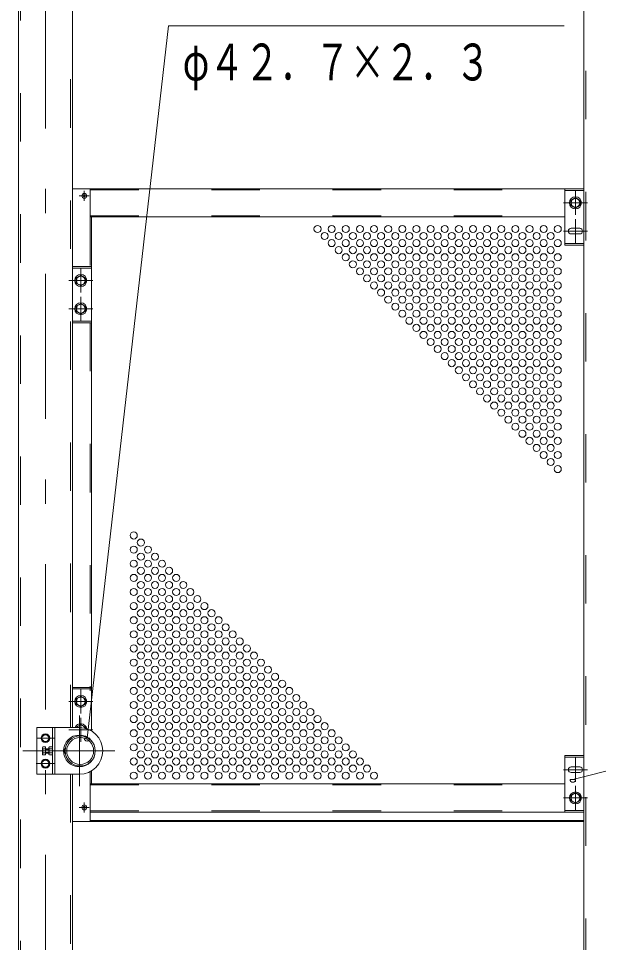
# Model space of a CAD drawing. Units: millimetres, scale not verified. Extents: x -37128 to 37128, y -29862 to 29862.
# Drawn here: x 27519 to 30392, y 16201 to 20780 of the extents above; entities that cross this region are included whole.
import ezdxf
from ezdxf.enums import TextEntityAlignment as Align

# ---------------------------------------------------------------- set-up
doc = ezdxf.new("R2010")
doc.units = ezdxf.units.MM
doc.header["$LTSCALE"] = 60
doc.linetypes.add('USER2', pattern=[10, 4, -6])
doc.linetypes.add('USER3', pattern=[24, 12, -5, 2, -5])
for name, color, linetype, lineweight in [('0-6_2-0BOLD', 7, 'Continuous', 18), ('0-7_2-1HIDDEN', 3, 'USER2', 18), ('0-8_2-2CENTER', 3, 'USER3', 18), ('0-9_2-4THIN', 4, 'Continuous', 18), ('0-A_2-5DIM', 3, 'Continuous', 18)]:
    doc.layers.add(name, color=color, linetype=linetype, lineweight=lineweight)
doc.styles.add('ＭＳ ゴシック', font='')
doc.styles.get('ＭＳ ゴシック').set_extended_font_data('MS Gothic')

msp = doc.modelspace()

# ---------------------------------------------------------------- linework, layer by layer
at = {"layer": '0-6_2-0BOLD'}
for p, q in [((27786.47, 22281.1), (27786.47, 17265.72)), ((27519.42, 22206.81), (27519.42, 15295.22)), ((30319.44, 14280.22), (30319.44, 21245.22)), ((27786.48, 19936.22), (30319.43, 19936.22)), ((27874.86, 19796.22), (27874.86, 19936.22)), ((30225.46, 19936.22), (30225.46, 19656.22)), ((30225.46, 19928.17), (30319.43, 19928.17)), ((27843.12, 19901.95), (27841.06, 19904.09)), ((27843.12, 19900.49), (27841.06, 19898.35)), ((27844.73, 19903.55), (27842.59, 19905.62)), ((27844.73, 19898.89), (27842.59, 19896.82)), ((27846.19, 19903.55), (27848.32, 19905.62)), ((27846.19, 19898.89), (27848.32, 19896.82)), ((27847.79, 19901.95), (27849.85, 19904.09)), ((27847.79, 19900.49), (27849.85, 19898.35)), ((30277.96, 19892.49), (30255.21, 19879.35)), ((30255.21, 19879.35), (30255.21, 19853.08)), ((30300.71, 19879.35), (30277.96, 19892.49)), ((27874.86, 19796.22), (30225.46, 19796.22)), ((27880.46, 19796.22), (27880.46, 17249.21)), ((30256.96, 19740.22), (30298.96, 19740.22)), ((30256.96, 19712.22), (30298.96, 19712.22)), ((30225.46, 19664.27), (30319.43, 19664.27)), ((30225.46, 19656.22), (30319.43, 19656.22)), ((27786.48, 19551.22), (27880.46, 19551.22)), ((27786.48, 19543.17), (27880.46, 19543.17)), ((27827.96, 19507.49), (27805.21, 19494.35)), ((27850.71, 19494.35), (27827.96, 19507.49)), ((27805.21, 19494.35), (27805.21, 19468.08)), ((27827.96, 19367.49), (27805.21, 19354.35)), ((27805.21, 19354.35), (27805.21, 19328.08)), ((27850.71, 19354.35), (27827.96, 19367.49)), ((27786.48, 19279.27), (27880.46, 19279.27)), ((27786.48, 19271.22), (27880.46, 19271.22)), ((27786.48, 17465.22), (27880.46, 17465.22)), ((27786.48, 17457.17), (27880.46, 17457.17)), ((27827.96, 17421.49), (27805.21, 17408.35)), ((27805.21, 17408.35), (27805.21, 17382.08)), ((27850.71, 17408.35), (27827.96, 17421.49)), ((27687.96, 17265.72), (27687.96, 17034.72)), ((27827.96, 17281.49), (27805.21, 17268.35)), ((27805.21, 17268.35), (27805.21, 17264.64)), ((27850.71, 17268.35), (27827.96, 17281.49)), ((27850.71, 17268.35), (27850.71, 17261.82)), ((27652.96, 17160.32), (27640.72, 17160.32)), ((27640.72, 17140.12), (27652.96, 17140.12)), ((27670.46, 17160.72), (27652.96, 17160.72)), ((27652.96, 17139.72), (27670.46, 17139.72)), ((27687.96, 17160.32), (27672.23, 17160.32)), ((27672.23, 17140.11), (27687.96, 17140.11)), ((27687.96, 17130.01), (27672.23, 17130.01)), ((27746.75, 17139.72), (27742.91, 17139.72)), ((30225.46, 17127.12), (30319.43, 17127.12)), ((30225.46, 16847.12), (30225.46, 17127.12)), ((30225.46, 17119.07), (30319.43, 17119.07)), ((27786.47, 17034.72), (27786.47, 15295.22)), ((27880.46, 17051.22), (27880.46, 16987.12)), ((30256.96, 17071.12), (30298.96, 17071.12)), ((30256.96, 17043.12), (30298.96, 17043.12)), ((30255.21, 16903.98), (30255.21, 16930.25)), ((30277.96, 16890.85), (30255.21, 16903.98)), ((30300.71, 16903.98), (30277.96, 16890.85)), ((27843.12, 16870.95), (27841.06, 16873.09)), ((27843.12, 16869.49), (27841.06, 16867.35)), ((27844.73, 16872.55), (27842.59, 16874.62)), ((27844.73, 16867.89), (27842.59, 16865.82)), ((27846.19, 16872.55), (27848.32, 16874.62)), ((27846.19, 16867.89), (27848.32, 16865.82)), ((27847.79, 16870.95), (27849.85, 16873.09)), ((27847.79, 16869.49), (27849.85, 16867.35)), ((30225.46, 16855.17), (30319.43, 16855.17)), ((27874.86, 16847.12), (30319.43, 16847.12)), ((27874.86, 16805.82), (30319.43, 16805.82)), ((27786.48, 16800.22), (30319.43, 16800.22))]:
    msp.add_line(p, q, dxfattribs=at)
for points in [[(30300.71, 19879.35), (30300.71, 19853.08), (30277.96, 19839.95), (30255.21, 19853.08)], [(27850.71, 19494.35), (27850.71, 19468.08), (27827.96, 19454.95), (27805.21, 19468.08)], [(27850.71, 19354.35), (27850.71, 19328.08), (27827.96, 19314.95), (27805.21, 19328.08)], [(27850.71, 17408.35), (27850.71, 17382.08), (27827.96, 17368.95), (27805.21, 17382.08)], [(27820.95, 17034.72), (27610.96, 17034.72), (27610.96, 17265.72), (27820.95, 17265.72)], [(27672.23, 17130.01), (27670.46, 17133.07), (27670.46, 17167.37), (27672.23, 17170.43), (27687.96, 17170.43)], [(27742.91, 17160.72), (27746.75, 17160.72), (27750.25, 17157.22), (27750.25, 17143.22), (27746.75, 17139.72), (27746.75, 17160.72)], [(30225.46, 16987.12), (27874.86, 16987.12), (27874.86, 16800.22)], [(30300.71, 16903.98), (30300.71, 16930.25), (30277.96, 16943.39), (30255.21, 16930.25)]]:
    msp.add_lwpolyline(points, dxfattribs=at)
for points in [[(27670.46, 17203.11), (27652.95, 17193.01), (27635.46, 17203.11), (27635.46, 17223.32), (27652.96, 17233.43), (27670.46, 17223.32)], [(27638.96, 17167.37), (27638.96, 17133.07), (27640.72, 17130.01), (27652.96, 17130.01), (27652.96, 17170.43), (27640.72, 17170.43)], [(27670.46, 17077.11), (27652.95, 17067.01), (27635.46, 17077.11), (27635.46, 17097.32), (27652.96, 17107.42), (27670.46, 17097.32)]]:
    msp.add_lwpolyline(points, close=True, dxfattribs=at)
for centre, radius in [((27845.46, 19901.22), 12.39), ((30277.96, 19866.22), 29.75), ((30277.96, 19866.22), 22.05), ((27827.96, 19481.22), 29.75), ((27827.96, 19481.22), 22.05), ((27827.96, 19341.22), 29.75), ((27827.96, 19341.22), 22.05), ((27827.96, 17395.22), 29.75), ((27827.96, 17395.22), 22.05), ((27652.96, 17213.22), 21.88), ((27652.96, 17213.22), 17.15), ((27820.95, 17150.22), 78.75), ((27824.98, 17150.22), 74.72), ((27824.98, 17150.22), 66.67), ((27652.96, 17087.22), 21.88), ((27652.96, 17087.22), 17.15), ((30277.96, 16917.12), 29.75), ((30277.96, 16917.12), 22.05), ((27845.46, 16870.22), 12.39)]:
    msp.add_circle(centre, radius, dxfattribs=at)
for centre, radius, start, end in [((27845.46, 19901.22), 5.25, 123.11206, 146.88794), ((27845.46, 19901.22), 5.25, 213.11206, 236.88794), ((27842.37, 19901.22), 1.05, 315.99959, 44.00041), ((27845.46, 19904.31), 1.05, 225.99959, 314.00041), ((27845.46, 19898.13), 1.05, 45.99959, 134.00041), ((27848.54, 19901.22), 1.05, 135.99959, 224.00041), ((27845.46, 19901.22), 5.25, 33.11206, 56.88794), ((27845.46, 19901.22), 5.25, 303.11206, 326.88794), ((30256.96, 19726.22), 14, 90, 270), ((30298.96, 19726.22), 14, 270, 90), ((27827.96, 17255.22), 29.75, 8.92722, 159.33078), ((27827.96, 17255.22), 22.05, 18.73799, 151.56038), ((27820.95, 17150.22), 115.5, 270, 90), ((27647.06, 17165.38), 8.11, 180, 218.54623), ((27668.74, 17150.22), 29.79, 160.17088, 199.83133), ((27647.07, 17135.06), 8.11, 141.46857, 180), ((27700.24, 17150.22), 29.79, 160.16867, 199.82912), ((27678.57, 17165.38), 8.11, 180, 218.53143), ((27678.57, 17135.06), 8.11, 141.45377, 180), ((30256.96, 17057.12), 14, 90, 270), ((30298.96, 17057.12), 14, 270, 90), ((27845.46, 16870.22), 5.25, 123.11206, 146.88794), ((27845.46, 16870.22), 5.25, 213.11206, 236.88794), ((27842.37, 16870.22), 1.05, 315.99959, 44.00041), ((27845.46, 16873.31), 1.05, 225.99959, 314.00041), ((27845.46, 16867.13), 1.05, 45.99959, 134.00041), ((27848.54, 16870.22), 1.05, 135.99959, 224.00041), ((27845.46, 16870.22), 5.25, 33.11206, 56.88794), ((27845.46, 16870.22), 5.25, 303.11206, 326.88794)]:
    msp.add_arc(centre, radius, start, end, dxfattribs=at)
at = {"layer": '0-7_2-1HIDDEN'}
for p, q in [((27776.67, 22278.38), (27776.67, 17265.72)), ((27529.22, 22209.53), (27529.22, 15295.22)), ((30329.24, 14280.22), (30329.24, 21245.22)), ((27874.86, 19930.62), (30225.46, 19930.62)), ((27874.86, 19801.82), (30225.46, 19801.82)), ((27874.86, 19796.22), (27874.86, 19551.22)), ((27874.86, 19271.22), (27874.86, 17447.72)), ((27699.16, 17034.72), (27699.16, 17265.72)), ((27776.67, 17034.72), (27776.67, 15295.22)), ((27874.86, 17048.07), (27874.86, 16987.12)), ((27874.86, 16981.52), (30225.46, 16981.52)), ((27874.86, 16852.72), (30225.46, 16852.72))]:
    msp.add_line(p, q, dxfattribs=at)
at = {"layer": '0-8_2-2CENTER'}
for p, q in [((27652.94, 22395.03), (27652.94, 14856.84)), ((27845.46, 19926), (27845.46, 19876.44)), ((30277.96, 19925.72), (30277.96, 19806.72)), ((27870.24, 19901.22), (27820.68, 19901.22)), ((30218.46, 19866.22), (30337.46, 19866.22)), ((30277.96, 19785.72), (30277.96, 19666.72)), ((30218.46, 19726.22), (30337.46, 19726.22)), ((27827.96, 19540.72), (27827.96, 19421.72)), ((27768.46, 19481.22), (27887.46, 19481.22)), ((27827.96, 19400.72), (27827.96, 19281.72)), ((27768.46, 19341.22), (27887.46, 19341.22)), ((27827.96, 17454.72), (27827.96, 17335.72)), ((27768.46, 17395.22), (27887.46, 17395.22)), ((27820.95, 16975.22), (27820.95, 17325.22)), ((27827.96, 17314.72), (27827.96, 17195.72)), ((27768.46, 17255.22), (27887.46, 17255.22)), ((27696.71, 17213.22), (27609.21, 17213.22)), ((27540.96, 17150.22), (27995.95, 17150.22)), ((27606.92, 17087.22), (27696.71, 17087.22)), ((30277.96, 16997.62), (30277.96, 17116.62)), ((30218.46, 17057.12), (30337.46, 17057.12)), ((30277.96, 16857.62), (30277.96, 16976.62)), ((30218.46, 16917.12), (30337.46, 16917.12)), ((27870.24, 16870.22), (27820.68, 16870.22)), ((27845.46, 16895), (27845.46, 16845.44))]:
    msp.add_line(p, q, dxfattribs=at)
at = {"layer": '0-9_2-4THIN'}
for p, q in [((27670.46, 17157.92), (27652.96, 17157.92)), ((27652.96, 17142.52), (27670.46, 17142.52)), ((27742.58, 17157.92), (27749.56, 17157.92)), ((27749.56, 17142.52), (27742.58, 17142.52))]:
    msp.add_line(p, q, dxfattribs=at)
for centre in [(29000.48, 19736.72), (29070.48, 19736.72), (29140.48, 19736.72), (29210.48, 19736.72), (29280.48, 19736.72), (29350.48, 19736.72), (29420.48, 19736.72), (29490.48, 19736.72), (29560.48, 19736.72), (29630.48, 19736.72), (29700.48, 19736.72), (29770.48, 19736.72), (29840.48, 19736.72), (29910.48, 19736.72), (29980.48, 19736.72), (30050.48, 19736.72), (30120.48, 19736.72), (30190.48, 19736.72), (29035.48, 19701.72), (29105.48, 19701.72), (29175.48, 19701.72), (29245.48, 19701.72), (29315.48, 19701.72), (29385.48, 19701.72), (29455.48, 19701.72), (29525.48, 19701.72), (29595.48, 19701.72), (29665.48, 19701.72), (29735.48, 19701.72), (29805.48, 19701.72), (29875.48, 19701.72), (29945.48, 19701.72), (30015.48, 19701.72), (30085.48, 19701.72), (30155.48, 19701.72), (29070.48, 19666.72), (29105.48, 19631.72), (29140.48, 19666.72), (29175.48, 19631.72), (29210.48, 19666.72), (29245.48, 19631.72), (29280.48, 19666.72), (29315.48, 19631.72), (29350.48, 19666.72), (29385.48, 19631.72), (29420.48, 19666.72), (29455.48, 19631.72), (29490.48, 19666.72), (29525.48, 19631.72), (29560.48, 19666.72), (29595.48, 19631.72), (29630.48, 19666.72), (29665.48, 19631.72), (29700.48, 19666.72), (29735.48, 19631.72), (29770.48, 19666.72), (29805.48, 19631.72), (29840.48, 19666.72), (29875.48, 19631.72), (29910.48, 19666.72), (29945.48, 19631.72), (29980.48, 19666.72), (30015.48, 19631.72), (30050.48, 19666.72), (30085.48, 19631.72), (30120.48, 19666.72), (30155.48, 19631.72), (30190.48, 19666.72), (29140.48, 19596.72), (29210.48, 19596.72), (29280.48, 19596.72), (29350.48, 19596.72), (29420.48, 19596.72), (29490.48, 19596.72), (29560.48, 19596.72), (29630.48, 19596.72), (29700.48, 19596.72), (29770.48, 19596.72), (29840.48, 19596.72), (29910.48, 19596.72), (29980.48, 19596.72), (30050.48, 19596.72), (30120.48, 19596.72), (30190.48, 19596.72), (29175.48, 19561.72), (29245.48, 19561.72), (29315.48, 19561.72), (29385.48, 19561.72), (29455.48, 19561.72), (29525.48, 19561.72), (29595.48, 19561.72), (29665.48, 19561.72), (29735.48, 19561.72), (29805.48, 19561.72), (29875.48, 19561.72), (29945.48, 19561.72), (30015.48, 19561.72), (30085.48, 19561.72), (30155.48, 19561.72), (29210.48, 19526.72), (29245.48, 19491.72), (29280.48, 19526.72), (29315.48, 19491.72), (29350.48, 19526.72), (29385.48, 19491.72), (29420.48, 19526.72), (29455.48, 19491.72), (29490.48, 19526.72), (29525.48, 19491.72), (29560.48, 19526.72), (29595.48, 19491.72), (29630.48, 19526.72), (29665.48, 19491.72), (29700.48, 19526.72), (29735.48, 19491.72), (29770.48, 19526.72), (29805.48, 19491.72), (29840.48, 19526.72), (29875.48, 19491.72), (29910.48, 19526.72), (29945.48, 19491.72), (29980.48, 19526.72), (30015.48, 19491.72), (30050.48, 19526.72), (30085.48, 19491.72), (30120.48, 19526.72), (30155.48, 19491.72), (30190.48, 19526.72), (29280.48, 19456.72), (29350.48, 19456.72), (29420.48, 19456.72), (29490.48, 19456.72), (29560.48, 19456.72), (29630.48, 19456.72), (29700.48, 19456.72), (29770.48, 19456.72), (29840.48, 19456.72), (29910.48, 19456.72), (29980.48, 19456.72), (30050.48, 19456.72), (30120.48, 19456.72), (30190.48, 19456.72), (29315.48, 19421.72), (29385.48, 19421.72), (29455.48, 19421.72), (29525.48, 19421.72), (29595.48, 19421.72), (29665.48, 19421.72), (29735.48, 19421.72), (29805.48, 19421.72), (29875.48, 19421.72), (29945.48, 19421.72), (30015.48, 19421.72), (30085.48, 19421.72), (30155.48, 19421.72), (29350.48, 19386.72), (29420.48, 19386.72), (29490.48, 19386.72), (29560.48, 19386.72), (29630.48, 19386.72), (29700.48, 19386.72), (29770.48, 19386.72), (29840.48, 19386.72), (29910.48, 19386.72), (29980.48, 19386.72), (30050.48, 19386.72), (30120.48, 19386.72), (30190.48, 19386.72), (29385.48, 19351.72), (29420.48, 19316.72), (29455.48, 19351.72), (29490.48, 19316.72), (29525.48, 19351.72), (29560.48, 19316.72), (29595.48, 19351.72), (29630.48, 19316.72), (29665.48, 19351.72), (29700.48, 19316.72), (29735.48, 19351.72), (29770.48, 19316.72), (29805.48, 19351.72), (29840.48, 19316.72), (29875.48, 19351.72), (29910.48, 19316.72), (29945.48, 19351.72), (29980.48, 19316.72), (30015.48, 19351.72), (30050.48, 19316.72), (30085.48, 19351.72), (30120.48, 19316.72), (30155.48, 19351.72), (30190.48, 19316.72), (29455.48, 19281.72), (29525.48, 19281.72), (29595.48, 19281.72), (29665.48, 19281.72), (29735.48, 19281.72), (29805.48, 19281.72), (29875.48, 19281.72), (29945.48, 19281.72), (30015.48, 19281.72), (30085.48, 19281.72), (30155.48, 19281.72), (29490.48, 19246.72), (29560.48, 19246.72), (29630.48, 19246.72), (29700.48, 19246.72), (29770.48, 19246.72), (29840.48, 19246.72), (29910.48, 19246.72), (29980.48, 19246.72), (30050.48, 19246.72), (30120.48, 19246.72), (30190.48, 19246.72), (29525.48, 19211.72), (29560.48, 19176.72), (29595.48, 19211.72), (29630.48, 19176.72), (29665.48, 19211.72), (29700.48, 19176.72), (29735.48, 19211.72), (29770.48, 19176.72), (29805.48, 19211.72), (29840.48, 19176.72), (29875.48, 19211.72), (29910.48, 19176.72), (29945.48, 19211.72), (29980.48, 19176.72), (30015.48, 19211.72), (30050.48, 19176.72), (30085.48, 19211.72), (30120.48, 19176.72), (30155.48, 19211.72), (30190.48, 19176.72), (29595.48, 19141.72), (29665.48, 19141.72), (29735.48, 19141.72), (29805.48, 19141.72), (29875.48, 19141.72), (29945.48, 19141.72), (30015.48, 19141.72), (30085.48, 19141.72), (30155.48, 19141.72), (29630.48, 19106.72), (29700.48, 19106.72), (29770.48, 19106.72), (29840.48, 19106.72), (29910.48, 19106.72), (29980.48, 19106.72), (30050.48, 19106.72), (30120.48, 19106.72), (30190.48, 19106.72), (29665.48, 19071.72), (29700.48, 19036.72), (29735.48, 19071.72), (29770.48, 19036.72), (29805.48, 19071.72), (29840.48, 19036.72), (29875.48, 19071.72), (29910.48, 19036.72), (29945.48, 19071.72), (29980.48, 19036.72), (30015.48, 19071.72), (30050.48, 19036.72), (30085.48, 19071.72), (30120.48, 19036.72), (30155.48, 19071.72), (30190.48, 19036.72), (29735.48, 19001.72), (29805.48, 19001.72), (29875.48, 19001.72), (29945.48, 19001.72), (30015.48, 19001.72), (30085.48, 19001.72), (30155.48, 19001.72), (29770.48, 18966.72), (29840.48, 18966.72), (29910.48, 18966.72), (29980.48, 18966.72), (30050.48, 18966.72), (30120.48, 18966.72), (30190.48, 18966.72), (29805.48, 18931.72), (29840.48, 18896.72), (29875.48, 18931.72), (29910.48, 18896.72), (29945.48, 18931.72), (29980.48, 18896.72), (30015.48, 18931.72), (30050.48, 18896.72), (30085.48, 18931.72), (30120.48, 18896.72), (30155.48, 18931.72), (30190.48, 18896.72), (29875.48, 18861.72), (29945.48, 18861.72), (30015.48, 18861.72), (30085.48, 18861.72), (30155.48, 18861.72), (29910.48, 18826.72), (29980.48, 18826.72), (30050.48, 18826.72), (30120.48, 18826.72), (30190.48, 18826.72), (29945.48, 18791.72), (30015.48, 18791.72), (30085.48, 18791.72), (30155.48, 18791.72), (29980.48, 18756.72), (30015.48, 18721.72), (30050.48, 18756.72), (30085.48, 18721.72), (30120.48, 18756.72), (30155.48, 18721.72), (30190.48, 18756.72), (30050.48, 18686.72), (30120.48, 18686.72), (30190.48, 18686.72), (30085.48, 18651.72), (30155.48, 18651.72), (30120.48, 18616.72), (30155.48, 18581.72), (30190.48, 18616.72), (30190.48, 18546.72), (28090.48, 18217.72), (28125.48, 18182.72), (28090.48, 18147.72), (28160.48, 18147.72), (28090.48, 18077.72), (28125.48, 18112.72), (28160.48, 18077.72), (28195.48, 18112.72), (28230.48, 18077.72), (28125.48, 18042.72), (28195.48, 18042.72), (28265.48, 18042.72), (28090.48, 18007.72), (28160.48, 18007.72), (28230.48, 18007.72), (28300.48, 18007.72), (28090.48, 17937.72), (28125.48, 17972.72), (28160.48, 17937.72), (28195.48, 17972.72), (28230.48, 17937.72), (28265.48, 17972.72), (28300.48, 17937.72), (28335.48, 17972.72), (28370.48, 17937.72), (28125.48, 17902.72), (28195.48, 17902.72), (28265.48, 17902.72), (28335.48, 17902.72), (28405.48, 17902.72), (28090.48, 17867.72), (28160.48, 17867.72), (28230.48, 17867.72), (28300.48, 17867.72), (28370.48, 17867.72), (28440.48, 17867.72), (28090.48, 17797.72), (28125.48, 17832.72), (28160.48, 17797.72), (28195.48, 17832.72), (28230.48, 17797.72), (28265.48, 17832.72), (28300.48, 17797.72), (28335.48, 17832.72), (28370.48, 17797.72), (28405.48, 17832.72), (28440.48, 17797.72), (28475.48, 17832.72), (28510.48, 17797.72), (28125.48, 17762.72), (28195.48, 17762.72), (28265.48, 17762.72), (28335.48, 17762.72), (28405.48, 17762.72), (28475.48, 17762.72), (28545.48, 17762.72), (28090.48, 17727.72), (28160.48, 17727.72), (28230.48, 17727.72), (28300.48, 17727.72), (28370.48, 17727.72), (28440.48, 17727.72), (28510.48, 17727.72), (28580.48, 17727.72), (28125.48, 17692.72), (28195.48, 17692.72), (28265.48, 17692.72), (28335.48, 17692.72), (28405.48, 17692.72), (28475.48, 17692.72), (28545.48, 17692.72), (28615.48, 17692.72), (28090.48, 17657.72), (28125.48, 17622.72), (28160.48, 17657.72), (28195.48, 17622.72), (28230.48, 17657.72), (28265.48, 17622.72), (28300.48, 17657.72), (28335.48, 17622.72), (28370.48, 17657.72), (28405.48, 17622.72), (28440.48, 17657.72), (28475.48, 17622.72), (28510.48, 17657.72), (28545.48, 17622.72), (28580.48, 17657.72), (28615.48, 17622.72), (28650.48, 17657.72), (28685.48, 17622.72), (28090.48, 17587.72), (28160.48, 17587.72), (28230.48, 17587.72), (28300.48, 17587.72), (28370.48, 17587.72), (28440.48, 17587.72), (28510.48, 17587.72), (28580.48, 17587.72), (28650.48, 17587.72), (28720.48, 17587.72), (28125.48, 17552.72), (28195.48, 17552.72), (28265.48, 17552.72), (28335.48, 17552.72), (28405.48, 17552.72), (28475.48, 17552.72), (28545.48, 17552.72), (28615.48, 17552.72), (28685.48, 17552.72), (28755.48, 17552.72), (28090.48, 17517.72), (28125.48, 17482.72), (28160.48, 17517.72), (28195.48, 17482.72), (28230.48, 17517.72), (28265.48, 17482.72), (28300.48, 17517.72), (28335.48, 17482.72), (28370.48, 17517.72), (28405.48, 17482.72), (28440.48, 17517.72), (28475.48, 17482.72), (28510.48, 17517.72), (28545.48, 17482.72), (28580.48, 17517.72), (28615.48, 17482.72), (28650.48, 17517.72), (28685.48, 17482.72), (28720.48, 17517.72), (28755.48, 17482.72), (28790.48, 17517.72), (28825.48, 17482.72), (28090.48, 17447.72), (28160.48, 17447.72), (28230.48, 17447.72), (28300.48, 17447.72), (28370.48, 17447.72), (28440.48, 17447.72), (28510.48, 17447.72), (28580.48, 17447.72), (28650.48, 17447.72), (28720.48, 17447.72), (28790.48, 17447.72), (28860.48, 17447.72), (28125.48, 17412.72), (28195.48, 17412.72), (28265.48, 17412.72), (28335.48, 17412.72), (28405.48, 17412.72), (28475.48, 17412.72), (28545.48, 17412.72), (28615.48, 17412.72), (28685.48, 17412.72), (28755.48, 17412.72), (28825.48, 17412.72), (28895.48, 17412.72), (28090.48, 17377.72), (28125.48, 17342.72), (28160.48, 17377.72), (28195.48, 17342.72), (28230.48, 17377.72), (28265.48, 17342.72), (28300.48, 17377.72), (28335.48, 17342.72), (28370.48, 17377.72), (28405.48, 17342.72), (28440.48, 17377.72), (28475.48, 17342.72), (28510.48, 17377.72), (28545.48, 17342.72), (28580.48, 17377.72), (28615.48, 17342.72), (28650.48, 17377.72), (28685.48, 17342.72), (28720.48, 17377.72), (28755.48, 17342.72), (28790.48, 17377.72), (28825.48, 17342.72), (28860.48, 17377.72), (28895.48, 17342.72), (28930.48, 17377.72), (28965.48, 17342.72), (28090.48, 17307.72), (28160.48, 17307.72), (28230.48, 17307.72), (28300.48, 17307.72), (28370.48, 17307.72), (28440.48, 17307.72), (28510.48, 17307.72), (28580.48, 17307.72), (28650.48, 17307.72), (28720.48, 17307.72), (28790.48, 17307.72), (28860.48, 17307.72), (28930.48, 17307.72), (29000.48, 17307.72), (28125.48, 17272.72), (28195.48, 17272.72), (28265.48, 17272.72), (28335.48, 17272.72), (28405.48, 17272.72), (28475.48, 17272.72), (28545.48, 17272.72), (28615.48, 17272.72), (28685.48, 17272.72), (28755.48, 17272.72), (28825.48, 17272.72), (28895.48, 17272.72), (28965.48, 17272.72), (29035.48, 17272.72), (28090.48, 17237.72), (28125.48, 17202.72), (28160.48, 17237.72), (28195.48, 17202.72), (28230.48, 17237.72), (28265.48, 17202.72), (28300.48, 17237.72), (28335.48, 17202.72), (28370.48, 17237.72), (28405.48, 17202.72), (28440.48, 17237.72), (28475.48, 17202.72), (28510.48, 17237.72), (28545.48, 17202.72), (28580.48, 17237.72), (28615.48, 17202.72), (28650.48, 17237.72), (28685.48, 17202.72), (28720.48, 17237.72), (28755.48, 17202.72), (28790.48, 17237.72), (28825.48, 17202.72), (28860.48, 17237.72), (28895.48, 17202.72), (28930.48, 17237.72), (28965.48, 17202.72), (29000.48, 17237.72), (29035.48, 17202.72), (29070.48, 17237.72), (29105.48, 17202.72), (28090.48, 17167.72), (28160.48, 17167.72), (28230.48, 17167.72), (28300.48, 17167.72), (28370.48, 17167.72), (28440.48, 17167.72), (28510.48, 17167.72), (28580.48, 17167.72), (28650.48, 17167.72), (28720.48, 17167.72), (28790.48, 17167.72), (28860.48, 17167.72), (28930.48, 17167.72), (29000.48, 17167.72), (29070.48, 17167.72), (29140.48, 17167.72), (28125.48, 17132.72), (28195.48, 17132.72), (28265.48, 17132.72), (28335.48, 17132.72), (28405.48, 17132.72), (28475.48, 17132.72), (28545.48, 17132.72), (28615.48, 17132.72), (28685.48, 17132.72), (28755.48, 17132.72), (28825.48, 17132.72), (28895.48, 17132.72), (28965.48, 17132.72), (29035.48, 17132.72), (29105.48, 17132.72), (29175.48, 17132.72), (28090.48, 17097.72), (28125.48, 17062.72), (28160.48, 17097.72), (28195.48, 17062.72), (28230.48, 17097.72), (28265.48, 17062.72), (28300.48, 17097.72), (28335.48, 17062.72), (28370.48, 17097.72), (28405.48, 17062.72), (28440.48, 17097.72), (28475.48, 17062.72), (28510.48, 17097.72), (28545.48, 17062.72), (28580.48, 17097.72), (28615.48, 17062.72), (28650.48, 17097.72), (28685.48, 17062.72), (28720.48, 17097.72), (28755.48, 17062.72), (28790.48, 17097.72), (28825.48, 17062.72), (28860.48, 17097.72), (28895.48, 17062.72), (28930.48, 17097.72), (28965.48, 17062.72), (29000.48, 17097.72), (29035.48, 17062.72), (29070.48, 17097.72), (29105.48, 17062.72), (29140.48, 17097.72), (29175.48, 17062.72), (29210.48, 17097.72), (29245.48, 17062.72), (28090.48, 17027.72), (28160.48, 17027.72), (28230.48, 17027.72), (28300.48, 17027.72), (28370.48, 17027.72), (28440.48, 17027.72), (28510.48, 17027.72), (28580.48, 17027.72), (28650.48, 17027.72), (28720.48, 17027.72), (28790.48, 17027.72), (28860.48, 17027.72), (28930.48, 17027.72), (29000.48, 17027.72), (29070.48, 17027.72), (29140.48, 17027.72), (29210.48, 17027.72), (29280.48, 17027.72)]:
    msp.add_circle(centre, 17.5, dxfattribs=at)
at = {"layer": '0-A_2-5DIM'}
for p, q in [((28262.62, 20743.29), (27858.96, 17212.6)), ((30222.62, 20743.29), (28262.62, 20743.29)), ((33248.38, 17762.3), (30264.95, 17008.55)), ((27872.96, 17212.6), (27844.96, 17212.6)), ((30278.95, 17008.55), (30250.95, 17008.55))]:
    msp.add_line(p, q, dxfattribs=at)
for centre in [(27858.96, 17212.6), (30264.95, 17008.55)]:
    msp.add_arc(centre, 14, 180, 0, dxfattribs=at)

# ---------------------------------------------------------------- texts
at = {"layer": '0-A_2-5DIM', "color": 7, "style": 'ＭＳ ゴシック', "width": 0.7}
msp.add_text('φ４２．７×２．３', height=182.3, dxfattribs=at).set_placement((28332.62, 20418.16), align=Align.BOTTOM_LEFT)

doc.saveas('drawing.dxf')
